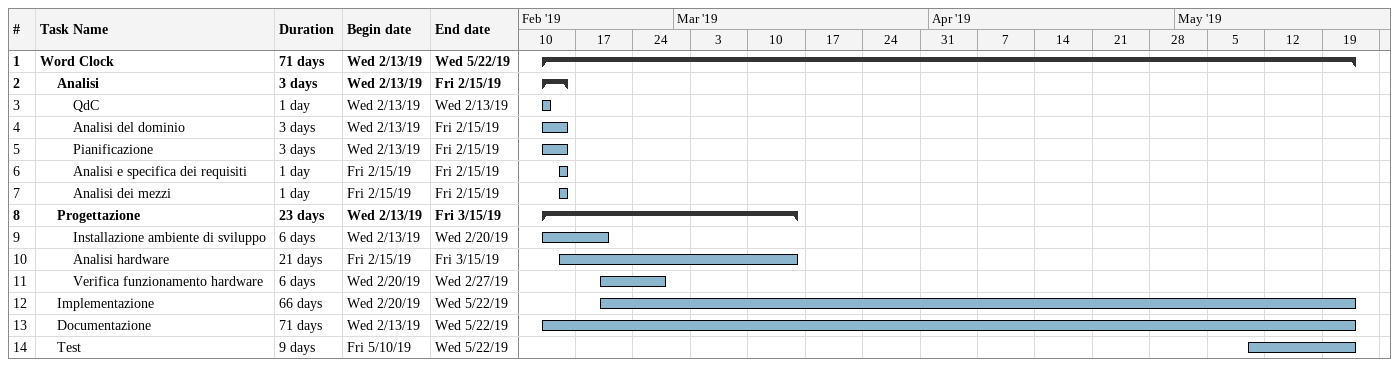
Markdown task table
| ID | Level | Task | Duration | Start | Finish |
|---|---|---|---|---|---|
| 1 | 1 | **Word Clock** | 71d | 2019-02-13 | 2019-05-22 |
| 2 | 2 | **Analisi** | 3d | 2019-02-13 | 2019-02-15 |
| 3 | 3 | QdC | 1d | 2019-02-13 | 2019-02-13 |
| 4 | 3 | Analisi del dominio | 3d | 2019-02-13 | 2019-02-15 |
| 5 | 3 | Pianificazione | 3d | 2019-02-13 | 2019-02-15 |
| 6 | 3 | Analisi e specifica dei requisiti | 1d | 2019-02-15 | 2019-02-15 |
| 7 | 3 | Analisi dei mezzi | 1d | 2019-02-15 | 2019-02-15 |
| 8 | 2 | **Progettazione** | 23d | 2019-02-13 | 2019-03-15 |
| 9 | 3 | Installazione ambiente di sviluppo | 6d | 2019-02-13 | 2019-02-20 |
| 10 | 3 | Analisi hardware | 21d | 2019-02-15 | 2019-03-15 |
| 11 | 3 | Verifica funzionamento hardware | 6d | 2019-02-20 | 2019-02-27 |
| 12 | 2 | Implementazione | 66d | 2019-02-20 | 2019-05-22 |
| 13 | 2 | Documentazione | 71d | 2019-02-13 | 2019-05-22 |
| 14 | 2 | Test | 9d | 2019-05-10 | 2019-05-22 |
